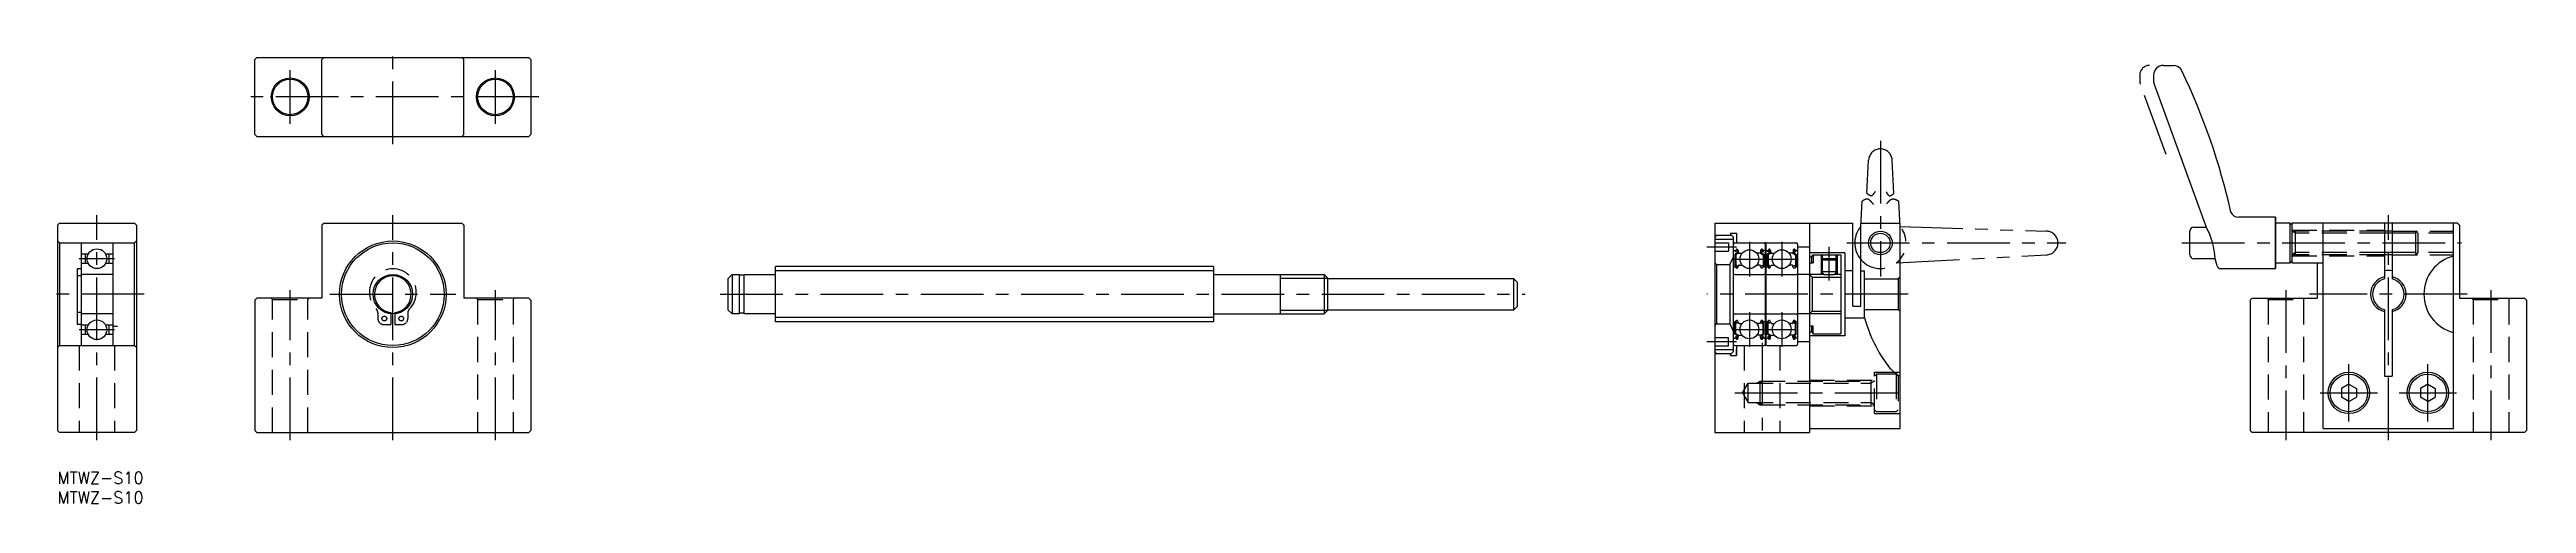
# Model space of a CAD drawing. Extents: x -2 to 626, y -8 to 107.
import ezdxf

# ---------------------------------------------------------------- set-up
doc = ezdxf.new("R2010")
doc.units = 0
doc.header["$LTSCALE"] = 0.5
for name, pattern in [('CENTER', [50.8, 31.75, -6.35, 6.35, -6.35]), ('DASHED', [19.05, 12.7, -6.35]), ('PHANTOM', [63.5, 31.75, -6.35, 6.35, -6.35, 6.35, -6.35])]:
    doc.linetypes.add(name, pattern=pattern)
doc.layers.get('0').update_dxf_attribs({"linetype": 'CONTINUOUS'})
for name, color, linetype in [('MSM_CENTER', 1, 'CENTER'), ('MSM_CONTINUOUS', 7, 'CONTINUOUS'), ('MSM_DASHED', 4, 'DASHED'), ('MSM_IMAGINARY', 6, 'PHANTOM'), ('MSM_NARROW', 5, 'CONTINUOUS'), ('MSM_PART_NUMBER', 7, 'CONTINUOUS')]:
    doc.layers.add(name, color=color, linetype=linetype)
doc.styles.get("Standard").update_dxf_attribs({"font": 'txt.shx', "height": 3, "bigfont": 'bigfont.shx'})

# ---------------------------------------------------------------- blocks, each defined once
blk = doc.blocks.new('*U3')
at = {"layer": 'MSM_PART_NUMBER'}
blk.add_text('MTWZ-S10', height=3, dxfattribs=at).set_placement((0, -3))
blk = doc.blocks.new('*U4')
at = {"layer": 'MSM_PART_NUMBER'}
blk.add_text('MTWZ-S10', height=3, dxfattribs=at).set_placement((0, -8))

msp = doc.modelspace()

# ---------------------------------------------------------------- linework, layer by layer
for p, q in [((444, 50), (444.68, 49.32)), ((444.68, 49.32), (452, 49.32)), ((444.68, 49.32), (444.68, 40.68)), ((444, 40), (444.68, 40.68)), ((444.68, 40.68), (452, 40.68))]:
    msp.add_line(p, q)
at = {"layer": 'MSM_CENTER'}
for p, q in [((85, 83), (85, 107)), ((59, 88.2), (59, 101.8)), ((111, 88.2), (111, 101.8)), ((122, 95), (48, 95)), ((462, 83.84), (462, 49.5)), ((10, 8), (10, 65)), ((85, 8), (85, 65)), ((590.73, 8), (590.73, 65)), ((418, 57), (425.5, 57)), ((428.8, 58.28), (428.8, 49.52)), ((437, 58.28), (437, 49.52)), ((449, 48.5), (449, 57)), ((453.5, 58), (509, 58)), ((538.43, 58), (609.23, 58)), ((14.5, 54), (5.5, 54)), ((424.42, 53.9), (441.38, 53.9)), ((22, 45), (-2, 45)), ((59, 8), (59, 46)), ((69.05, 45), (100.95, 45)), ((111, 8), (111, 46)), ((168, 45), (372, 45)), ((469, 45), (418, 45)), ((564.73, 46), (564.73, 8)), ((610.73, 45), (570.73, 45)), ((616.73, 46), (616.73, 8)), ((428.8, 40.48), (428.8, 31.72)), ((437, 40.48), (437, 31.72)), ((14.5, 36), (5.5, 36)), ((418, 33), (425.5, 33)), ((424.42, 36.1), (441.38, 36.1)), ((432, 32.71), (432, 8)), ((580.73, 12.75), (580.73, 27.25)), ((600.73, 12.75), (600.73, 27.25)), ((425.08, 20), (469, 20)), ((573.48, 20), (587.98, 20)), ((593.48, 20), (607.98, 20))]:
    msp.add_line(p, q, dxfattribs=at)
at = {"layer": 'MSM_CONTINUOUS'}
for p, q in [((50, 104.5), (50.5, 105)), ((50, 85.5), (50, 104.5)), ((50.5, 105), (119.5, 105)), ((67, 104.5), (67.5, 105)), ((67, 85.5), (67, 104.5)), ((102.5, 105), (103, 104.5)), ((103, 85.5), (103, 104.5)), ((119.5, 105), (120, 104.5)), ((120, 104.5), (120, 85.5)), ((531.23, 100.5), (531.23, 99.12)), ((533.73, 103), (536.16, 103)), ((531.38, 98.27), (544.58, 62)), ((50.5, 85), (50, 85.5)), ((50.5, 85), (119.5, 85)), ((67.5, 85), (67, 85.5)), ((103, 85.5), (102.5, 85)), ((120, 85.5), (119.5, 85)), ((0.5, 63), (0, 62.5)), ((0.5, 63), (19.5, 63)), ((19.5, 63), (20, 62.5)), ((67, 62.5), (67.5, 63)), ((67.5, 63), (102.5, 63)), ((103, 62.5), (102.5, 63)), ((420, 63), (420, 10)), ((420, 63), (455, 63)), ((444, 63), (444, 10)), ((455, 42), (455, 63)), ((457, 42), (457, 63)), ((457, 63), (467, 63)), ((467, 11), (467, 63)), ((562.14, 64.5), (552.72, 64.5)), ((562.14, 64.5), (562.23, 64.3)), ((562.14, 51.5), (562.14, 64.5)), ((562.23, 51.7), (562.23, 64.3)), ((565.86, 63), (562.23, 63)), ((565.86, 53), (565.86, 63)), ((565.86, 63), (566.23, 62.63)), ((566.23, 63), (566.23, 53)), ((608.23, 63), (566.23, 63)), ((574.23, 11), (574.23, 63)), ((589.73, 63), (589.73, 48.87)), ((591.73, 63), (591.73, 48.87)), ((607.23, 11), (607.23, 63)), ((608.23, 63), (608.73, 62.5)), ((0, 62.5), (0, 10.5)), ((0.5, 58), (0, 58.5)), ((0.5, 58), (0.5, 32)), ((0.5, 58), (19.5, 58)), ((6, 58), (6, 32)), ((14, 58), (14, 32)), ((19.5, 58), (20, 58.5)), ((19.5, 32), (19.5, 58)), ((20, 62.5), (20, 10.5)), ((67, 62.5), (67, 44)), ((103, 62.5), (103, 44)), ((420, 60), (424.3, 60)), ((420, 60), (424, 60)), ((420.5, 60), (420, 59.5)), ((420, 59), (424.8, 59)), ((420, 58.05), (423.5, 58.05)), ((423.5, 58.05), (423.5, 55.95)), ((424, 60.5), (424, 60)), ((424, 60.5), (425.5, 60.5)), ((424, 60.5), (425.5, 60.5)), ((424.3, 60), (424.8, 59.5)), ((424.8, 30.5), (424.8, 59.5)), ((425.1, 58), (432.5, 58)), ((425.5, 60.5), (425.5, 58)), ((433, 58), (432.8, 58)), ((432.8, 58), (432.8, 32)), ((433, 58), (433, 32)), ((433.3, 58), (440.7, 58)), ((441, 57.7), (441, 32.3)), ((441, 57), (444, 57)), ((540.43, 55), (540.43, 61)), ((541.43, 62), (544.58, 62)), ((591.73, 61), (589.73, 61)), ((608.73, 62.5), (608.73, 44)), ((5, 51.45), (5, 37.35)), ((6, 51.45), (5, 51.45)), ((7.81, 55.2), (6, 55.2)), ((7.81, 52.8), (6, 52.8)), ((7, 55.2), (7, 52.8)), ((14, 55.2), (12.19, 55.2)), ((14, 52.8), (12.19, 52.8)), ((13, 55.2), (13, 52.8)), ((293, 52), (182, 52)), ((182, 38), (182, 52)), ((293, 52), (293, 38)), ((420, 55.95), (423.5, 55.95)), ((420, 53), (420.5, 52.5)), ((420.5, 52.5), (423.8, 52.5)), ((420.5, 52.5), (420.5, 37.5)), ((423.8, 52.5), (424.8, 54.5)), ((423.8, 52.5), (423.8, 37.5)), ((424.9, 56.1), (425.26, 56.1)), ((424.9, 51.95), (425.25, 51.95)), ((425.78, 55.5), (425.13, 55.12)), ((425.13, 55.12), (425.13, 52.3)), ((425.25, 56.09), (425.42, 56.29)), ((425.25, 51.95), (425.44, 51.72)), ((425.4, 55.67), (425.26, 55.82)), ((425.98, 55.38), (425.33, 55.01)), ((425.33, 55.01), (425.33, 52.3)), ((425.73, 52.3), (425.33, 52.3)), ((425.33, 52.1), (425.73, 52.1)), ((425.4, 55.96), (425.57, 56.16)), ((425.54, 55.82), (425.4, 55.96)), ((425.4, 55.67), (425.54, 55.82)), ((425.59, 51.65), (425.69, 51.65)), ((425.73, 52.1), (425.73, 52.3)), ((425.75, 56.1), (425.78, 55.5)), ((425.88, 51.78), (426.08, 52.33)), ((425.95, 56.12), (426, 55.49)), ((425.98, 55.75), (425.98, 55.38)), ((426.1, 55.4), (426.95, 55.4)), ((426.17, 52.4), (426.95, 52.4)), ((431.5, 55.4), (430.65, 55.4)), ((431.43, 52.4), (430.65, 52.4)), ((431.72, 51.78), (431.52, 52.33)), ((431.65, 56.12), (431.6, 55.49)), ((431.62, 55.75), (431.62, 55.38)), ((431.62, 55.38), (432.27, 55.01)), ((431.85, 56.1), (431.82, 55.5)), ((431.82, 55.5), (432.47, 55.12)), ((431.87, 52.1), (431.87, 52.3)), ((431.87, 52.3), (432.27, 52.3)), ((432.27, 52.1), (431.87, 52.1)), ((432.01, 51.65), (431.91, 51.65)), ((432.2, 55.96), (432.03, 56.16)), ((432.06, 55.82), (432.2, 55.96)), ((432.2, 55.67), (432.06, 55.82)), ((432.35, 51.95), (432.16, 51.72)), ((432.35, 56.09), (432.18, 56.29)), ((432.2, 55.67), (432.34, 55.82)), ((432.27, 55.01), (432.27, 52.3)), ((432.7, 56.1), (432.34, 56.1)), ((432.7, 51.95), (432.35, 51.95)), ((432.47, 55.12), (432.47, 52.3)), ((433.1, 56.1), (433.46, 56.1)), ((433.1, 51.95), (433.45, 51.95)), ((433.98, 55.5), (433.33, 55.12)), ((433.33, 55.12), (433.33, 52.3)), ((433.45, 56.09), (433.62, 56.29)), ((433.45, 51.95), (433.64, 51.72)), ((433.6, 55.67), (433.46, 55.82)), ((434.18, 55.38), (433.53, 55.01)), ((433.53, 55.01), (433.53, 52.3)), ((433.93, 52.3), (433.53, 52.3)), ((433.53, 52.1), (433.93, 52.1)), ((433.6, 55.96), (433.77, 56.16)), ((433.74, 55.82), (433.6, 55.96)), ((433.6, 55.67), (433.74, 55.82)), ((433.79, 51.65), (433.89, 51.65)), ((433.93, 52.1), (433.93, 52.3)), ((433.95, 56.1), (433.98, 55.5)), ((434.08, 51.78), (434.28, 52.33)), ((434.15, 56.12), (434.2, 55.49)), ((434.18, 55.75), (434.18, 55.38)), ((434.3, 55.4), (435.15, 55.4)), ((434.37, 52.4), (435.15, 52.4)), ((439.7, 55.4), (438.85, 55.4)), ((439.63, 52.4), (438.85, 52.4)), ((439.92, 51.78), (439.72, 52.33)), ((439.85, 56.12), (439.8, 55.49)), ((439.82, 55.75), (439.82, 55.38)), ((439.82, 55.38), (440.47, 55.01)), ((440.05, 56.1), (440.02, 55.5)), ((440.02, 55.5), (440.67, 55.12)), ((440.07, 52.3), (440.47, 52.3)), ((440.07, 52.1), (440.07, 52.3)), ((440.47, 52.1), (440.07, 52.1)), ((440.21, 51.65), (440.11, 51.65)), ((440.4, 55.96), (440.23, 56.16)), ((440.26, 55.82), (440.4, 55.96)), ((440.4, 55.67), (440.26, 55.82)), ((440.55, 51.95), (440.36, 51.72)), ((440.55, 56.09), (440.38, 56.29)), ((440.4, 55.67), (440.54, 55.82)), ((440.47, 55.01), (440.47, 52.3)), ((440.9, 56.1), (440.54, 56.1)), ((440.9, 51.95), (440.55, 51.95)), ((440.67, 55.12), (440.67, 52.3)), ((453, 55.5), (444, 55.5)), ((444, 54.5), (444.5, 54.5)), ((444, 53), (445, 53)), ((444.5, 54.5), (445, 55)), ((444.5, 54.5), (444.5, 53)), ((445, 55), (445, 53)), ((445, 55), (452, 55)), ((447.27, 54), (447, 53.73)), ((447, 53.73), (451, 53.73)), ((447, 53.73), (447, 50.75)), ((447.75, 50), (447, 50.75)), ((447, 50.75), (451, 50.75)), ((447.27, 55), (447.27, 54)), ((450.73, 54), (447.27, 54)), ((447.27, 50.98), (447.27, 50.5)), ((447.27, 50.48), (447.27, 50)), ((450.25, 50), (451, 50.75)), ((450.73, 55), (450.73, 54)), ((450.73, 54), (451, 53.73)), ((450.73, 50.98), (450.73, 50.5)), ((450.73, 50.48), (450.73, 50)), ((451, 53.73), (451, 50.75)), ((452, 55), (452, 35)), ((453, 55.5), (453, 34.5)), ((453, 51), (455, 51)), ((457, 50.92), (458, 50.92)), ((458, 39), (458, 50.92)), ((546.83, 54), (541.43, 54)), ((547.33, 52.23), (546.83, 54)), ((548.29, 51.5), (562.14, 51.5)), ((562.14, 51.5), (562.23, 51.7)), ((562.23, 53), (565.86, 53)), ((566.23, 53.37), (565.86, 53)), ((566.23, 53), (574.23, 53)), ((572.73, 53), (572.73, 44)), ((591.73, 55), (589.73, 55)), ((6, 49.65), (5, 49.65)), ((14, 50), (6, 50)), ((50, 43.5), (50.5, 44)), ((67, 44), (50.5, 44)), ((119.5, 44), (103, 44)), ((120, 43.5), (119.5, 44)), ((170, 49), (171, 50)), ((170, 41), (170, 49)), ((171, 50), (171, 40)), ((171, 50), (172.85, 50)), ((172.85, 40), (172.85, 50)), ((174, 49.8), (172.85, 49.8)), ((174, 50), (181.7, 50)), ((174, 40), (174, 50)), ((293.3, 50), (321.05, 50)), ((310, 40), (310, 50)), ((321.05, 50), (322, 49.05)), ((321.05, 50), (321.05, 40)), ((322, 40.95), (322, 49.05)), ((322, 49), (369, 49)), ((369, 49), (370, 48)), ((369, 49), (369, 41)), ((370, 42), (370, 48)), ((425.1, 50), (432.5, 50)), ((433.3, 50), (440.7, 50)), ((444, 50), (441, 50)), ((447.75, 50), (450.25, 50)), ((458, 48.87), (466.5, 48.87)), ((467, 49.37), (466.5, 48.87)), ((466.5, 48.87), (466.5, 41.13)), ((556.23, 44), (555.73, 43.5)), ((556.23, 44), (572.73, 44)), ((608.73, 44), (625.23, 44)), ((625.23, 44), (625.73, 43.5)), ((6, 40.38), (5, 40.38)), ((14, 40), (6, 40)), ((50, 43.5), (50, 10.5)), ((84.5, 40.38), (84.5, 40.03)), ((85.5, 40.38), (85.5, 40.03)), ((120, 43.5), (120, 10.5)), ((170, 41), (171, 40)), ((172.85, 40), (171, 40)), ((174, 40.2), (172.85, 40.2)), ((181.7, 40), (174, 40)), ((293, 38), (182, 38)), ((293.3, 40), (321.05, 40)), ((321.05, 40), (322, 40.95)), ((369, 41), (322, 41)), ((369, 41), (370, 42)), ((424.9, 38.05), (425.25, 38.05)), ((425.1, 40), (432.5, 40)), ((425.13, 34.88), (425.13, 37.7)), ((425.25, 38.05), (425.44, 38.28)), ((425.33, 37.9), (425.73, 37.9)), ((425.33, 34.99), (425.33, 37.7)), ((425.73, 37.7), (425.33, 37.7)), ((425.59, 38.35), (425.69, 38.35)), ((425.73, 37.9), (425.73, 37.7)), ((425.88, 38.22), (426.08, 37.67)), ((431.72, 38.22), (431.52, 37.67)), ((431.87, 37.9), (431.87, 37.7)), ((432.27, 37.9), (431.87, 37.9)), ((431.87, 37.7), (432.27, 37.7)), ((432.01, 38.35), (431.91, 38.35)), ((432.35, 38.05), (432.16, 38.28)), ((432.27, 34.99), (432.27, 37.7)), ((432.7, 38.05), (432.35, 38.05)), ((432.47, 34.88), (432.47, 37.7)), ((433.1, 38.05), (433.45, 38.05)), ((433.3, 40), (440.7, 40)), ((433.33, 34.88), (433.33, 37.7)), ((433.45, 38.05), (433.64, 38.28)), ((433.53, 37.9), (433.93, 37.9)), ((433.93, 37.7), (433.53, 37.7)), ((433.53, 34.99), (433.53, 37.7)), ((433.79, 38.35), (433.89, 38.35)), ((433.93, 37.9), (433.93, 37.7)), ((434.08, 38.22), (434.28, 37.67)), ((439.92, 38.22), (439.72, 37.67)), ((440.47, 37.9), (440.07, 37.9)), ((440.07, 37.9), (440.07, 37.7)), ((440.07, 37.7), (440.47, 37.7)), ((440.21, 38.35), (440.11, 38.35)), ((440.55, 38.05), (440.36, 38.28)), ((440.47, 34.99), (440.47, 37.7)), ((440.9, 38.05), (440.55, 38.05)), ((440.67, 34.88), (440.67, 37.7)), ((444, 40), (441, 40)), ((453, 39), (458, 39)), ((455, 42), (457, 42)), ((458, 41.13), (466.5, 41.13)), ((467, 40.63), (466.5, 41.13)), ((555.73, 43.5), (555.73, 10.5)), ((589.73, 41.13), (589.73, 24.25)), ((591.73, 41.13), (591.73, 24.25)), ((625.73, 43.5), (625.73, 10.5)), ((0.5, 32), (0, 31.5)), ((0.5, 32), (19.5, 32)), ((6, 37.35), (5, 37.35)), ((7.81, 37.2), (6, 37.2)), ((7.81, 34.8), (6, 34.8)), ((7, 37.2), (7, 34.8)), ((14, 37.2), (12.19, 37.2)), ((14, 34.8), (12.19, 34.8)), ((13, 37.2), (13, 34.8)), ((14, 36.9), (15.2, 36.9)), ((19.5, 32), (20, 31.5)), ((420, 37), (420.5, 37.5)), ((420, 34.05), (423.5, 34.05)), ((420, 31.95), (423.5, 31.95)), ((420.5, 37.5), (423.8, 37.5)), ((423.5, 31.95), (423.5, 34.05)), ((423.8, 37.5), (424.8, 35.5)), ((424.9, 33.9), (425.26, 33.9)), ((425.1, 32), (432.5, 32)), ((425.78, 34.5), (425.13, 34.88)), ((425.25, 33.91), (425.42, 33.71)), ((425.4, 34.33), (425.26, 34.18)), ((425.98, 34.62), (425.33, 34.99)), ((425.4, 34.33), (425.54, 34.18)), ((425.54, 34.18), (425.4, 34.04)), ((425.4, 34.04), (425.57, 33.84)), ((425.5, 32), (425.5, 29.5)), ((425.75, 33.9), (425.78, 34.5)), ((425.95, 33.88), (426, 34.51)), ((425.98, 34.25), (425.98, 34.62)), ((426.1, 34.6), (426.95, 34.6)), ((426.17, 37.6), (426.95, 37.6)), ((431.43, 37.6), (430.65, 37.6)), ((431.5, 34.6), (430.65, 34.6)), ((431.65, 33.88), (431.6, 34.51)), ((431.62, 34.62), (432.27, 34.99)), ((431.62, 34.25), (431.62, 34.62)), ((431.82, 34.5), (432.47, 34.88)), ((431.85, 33.9), (431.82, 34.5)), ((432.2, 34.04), (432.03, 33.84)), ((432.2, 34.33), (432.06, 34.18)), ((432.06, 34.18), (432.2, 34.04)), ((432.35, 33.91), (432.18, 33.71)), ((432.2, 34.33), (432.34, 34.18)), ((432.7, 33.9), (432.34, 33.9)), ((433, 32), (432.8, 32)), ((433.1, 33.9), (433.46, 33.9)), ((433.3, 32), (440.7, 32)), ((433.98, 34.5), (433.33, 34.88)), ((433.45, 33.91), (433.62, 33.71)), ((433.6, 34.33), (433.46, 34.18)), ((434.18, 34.62), (433.53, 34.99)), ((433.6, 34.33), (433.74, 34.18)), ((433.74, 34.18), (433.6, 34.04)), ((433.6, 34.04), (433.77, 33.84)), ((433.95, 33.9), (433.98, 34.5)), ((434.15, 33.88), (434.2, 34.51)), ((434.18, 34.25), (434.18, 34.62)), ((434.3, 34.6), (435.15, 34.6)), ((434.37, 37.6), (435.15, 37.6)), ((439.63, 37.6), (438.85, 37.6)), ((439.7, 34.6), (438.85, 34.6)), ((439.85, 33.88), (439.8, 34.51)), ((439.82, 34.62), (440.47, 34.99)), ((439.82, 34.25), (439.82, 34.62)), ((440.02, 34.5), (440.67, 34.88)), ((440.05, 33.9), (440.02, 34.5)), ((440.4, 34.04), (440.23, 33.84)), ((440.4, 34.33), (440.26, 34.18)), ((440.26, 34.18), (440.4, 34.04)), ((440.55, 33.91), (440.38, 33.71)), ((440.4, 34.33), (440.54, 34.18)), ((440.9, 33.9), (440.54, 33.9)), ((441, 33), (444, 33)), ((444, 37), (445, 37)), ((444, 35.5), (444.5, 35.5)), ((453, 34.5), (444, 34.5)), ((444.5, 37), (444.5, 35.5)), ((444.5, 35.5), (445, 35)), ((445, 35), (445, 37)), ((445, 35), (452, 35)), ((420, 31), (424.8, 31)), ((420.5, 30), (420, 30.5)), ((420, 30), (424.3, 30)), ((420, 30), (424, 30)), ((424, 30), (424, 29.5)), ((424, 29.5), (424, 30)), ((424, 29.5), (425.5, 29.5)), ((424, 29.5), (425.5, 29.5)), ((424.8, 30.5), (424.3, 30)), ((425.5, 29.5), (425.5, 31)), ((580.73, 22.18), (578.84, 21.09)), ((578.84, 21.09), (578.84, 18.91)), ((580.73, 17.82), (578.84, 18.91)), ((580.73, 22.18), (582.62, 21.09)), ((580.73, 17.82), (582.62, 18.91)), ((582.62, 21.09), (582.62, 18.91)), ((589.73, 24.25), (591.73, 24.25)), ((600.73, 22.18), (598.84, 21.09)), ((598.84, 21.09), (598.84, 18.91)), ((600.73, 17.82), (598.84, 18.91)), ((600.73, 22.18), (602.62, 21.09)), ((600.73, 17.82), (602.62, 18.91)), ((602.62, 21.09), (602.62, 18.91)), ((0.5, 10), (0, 10.5)), ((19.5, 10), (0.5, 10)), ((20, 10.5), (19.5, 10)), ((50.5, 10), (50, 10.5)), ((50.5, 10), (119.5, 10)), ((119.5, 10), (120, 10.5)), ((420, 10), (444, 10)), ((444, 11), (467, 11)), ((555.73, 10.5), (556.23, 10)), ((625.23, 10), (556.23, 10)), ((574.23, 11), (607.23, 11)), ((625.23, 10), (625.73, 10.5))]:
    msp.add_line(p, q, dxfattribs=at)
for centre, radius in [((59, 95), 4.8), ((59, 95), 4.5), ((111, 95), 4.8), ((111, 95), 4.5), ((10, 54), 2.5), ((85, 45), 13.5), ((85, 45), 13), ((462, 58), 2.46), ((428.8, 53.9), 2.38), ((437, 53.9), 2.38), ((85, 45), 5), ((10, 36), 2.5), ((428.8, 36.1), 2.38), ((437, 36.1), 2.38), ((580.73, 20), 5.25), ((600.73, 20), 5.25), ((580.73, 20), 4.75), ((600.73, 20), 4.75)]:
    msp.add_circle(centre, radius, dxfattribs=at)
for centre, radius, start, end in [((533.73, 100.5), 2.5, 90, 180), ((536.16, 100.5), 2.5, 25.49274, 90), ((383.8, 27.85), 171.3, 12.81229, 25.49274), ((533.73, 99.12), 2.5, 180, 200), ((552.72, 66.5), 2, 199.37899, 270), ((425.1, 57.7), 0.3, 90, 180), ((432.5, 57.7), 0.3, 0, 90), ((433.3, 57.7), 0.3, 90, 180), ((440.7, 57.7), 0.3, 0, 90), ((541.43, 61), 1, 90, 180), ((527.15, 52.78), 19.72, 3.56093, 27.88856), ((181.7, 50.3), 0.3, 270, 0), ((293.3, 50.3), 0.3, 180, 270), ((424.9, 56.2), 0.1, 180, 270), ((424.9, 51.85), 0.1, 90, 180.81025), ((425.1, 50.3), 0.3, 180, 270), ((425.33, 52.3), 0.2, 180, 270), ((425.4, 55.96), 0.2, 140.13695, 225.00202), ((425.65, 56.1), 0.3, 4.93539, 140.13695), ((425.59, 51.85), 0.2, 219.97618, 270), ((425.65, 56.1), 0.1, 3.10166, 139.95027), ((425.69, 51.85), 0.2, 270, 339.99156), ((426.1, 55.5), 0.1, 184.93539, 270), ((426.17, 52.3), 0.1, 90, 159.99156), ((431.43, 52.3), 0.1, 20.00844, 90), ((431.5, 55.5), 0.1, 270, 355.06461), ((431.95, 56.1), 0.3, 39.86305, 175.06461), ((431.91, 51.85), 0.2, 200.00844, 270), ((431.95, 56.1), 0.1, 40.04973, 176.89834), ((432.01, 51.85), 0.2, 270, 320.02382), ((432.27, 52.3), 0.2, 270, 0), ((432.2, 55.96), 0.2, 314.99798, 39.86305), ((432.5, 50.3), 0.3, 270, 0), ((432.7, 56.2), 0.1, 270, 0), ((432.7, 51.85), 0.1, 359.18975, 90), ((433.1, 56.2), 0.1, 180, 270), ((433.1, 51.85), 0.1, 90, 180.81025), ((433.3, 50.3), 0.3, 180, 270), ((433.53, 52.3), 0.2, 180, 270), ((433.6, 55.96), 0.2, 140.13695, 225.00202), ((433.85, 56.1), 0.3, 4.93539, 140.13695), ((433.79, 51.85), 0.2, 219.97618, 270), ((433.85, 56.1), 0.1, 3.10166, 139.95027), ((433.89, 51.85), 0.2, 270, 339.99156), ((434.3, 55.5), 0.1, 184.93539, 270), ((434.37, 52.3), 0.1, 90, 159.99156), ((439.63, 52.3), 0.1, 20.00844, 90), ((439.7, 55.5), 0.1, 270, 355.06461), ((440.15, 56.1), 0.3, 39.86305, 175.06461), ((440.11, 51.85), 0.2, 200.00844, 270), ((440.15, 56.1), 0.1, 40.04973, 176.89834), ((440.21, 51.85), 0.2, 270, 320.02382), ((440.47, 52.3), 0.2, 270, 0), ((440.4, 55.96), 0.2, 314.99798, 39.86305), ((440.7, 50.3), 0.3, 270, 0), ((440.9, 56.2), 0.1, 270, 0), ((440.9, 51.85), 0.1, 359.18975, 90), ((541.43, 55), 1, 180, 270), ((548.29, 52.5), 1, 195.72475, 270), ((590.73, 45), 6, 80.40593, 99.59407), ((609.73, 45), 10, 104.47751, 255.52249), ((85, 45), 4.65, 276.17277, 263.82723), ((590.73, 45), 4.5, 102.83959, 257.16041), ((590.73, 45), 4, 104.47751, 255.52249), ((590.73, 45), 4.5, 282.83959, 77.16041), ((590.73, 45), 4, 284.47751, 75.52249), ((181.7, 39.7), 0.3, 0, 90), ((293.3, 39.7), 0.3, 90, 180), ((425.1, 39.7), 0.3, 90, 180), ((424.9, 38.15), 0.1, 179.18975, 270), ((425.33, 37.7), 0.2, 90, 180), ((425.59, 38.15), 0.2, 90, 140.02382), ((425.69, 38.15), 0.2, 20.00844, 90), ((426.17, 37.7), 0.1, 200.00844, 270), ((431.43, 37.7), 0.1, 270, 339.99156), ((431.91, 38.15), 0.2, 90, 159.99156), ((432.01, 38.15), 0.2, 39.97618, 90), ((432.27, 37.7), 0.2, 0, 90), ((432.5, 39.7), 0.3, 0, 90), ((432.7, 38.15), 0.1, 270, 0.81025), ((433.3, 39.7), 0.3, 90, 180), ((433.1, 38.15), 0.1, 179.18975, 270), ((433.53, 37.7), 0.2, 90, 180), ((433.79, 38.15), 0.2, 90, 140.02382), ((433.89, 38.15), 0.2, 20.00844, 90), ((434.37, 37.7), 0.1, 200.00844, 270), ((439.63, 37.7), 0.1, 270, 339.99156), ((440.11, 38.15), 0.2, 90, 159.99156), ((440.21, 38.15), 0.2, 39.97618, 90), ((440.47, 37.7), 0.2, 0, 90), ((440.7, 39.7), 0.3, 0, 90), ((440.9, 38.15), 0.1, 270, 0.81025), ((497.58, 50.29), 41.16, 195.92403, 208.2032), ((424.9, 33.8), 0.1, 90, 180), ((425.1, 32.3), 0.3, 180, 270), ((425.4, 34.04), 0.2, 134.99798, 219.86305), ((425.65, 33.9), 0.3, 219.86305, 355.06461), ((425.65, 33.9), 0.1, 220.04973, 356.89834), ((426.1, 34.5), 0.1, 90, 175.06461), ((431.5, 34.5), 0.1, 4.93539, 90), ((431.95, 33.9), 0.3, 184.93539, 320.13695), ((431.95, 33.9), 0.1, 183.10166, 319.95027), ((432.2, 34.04), 0.2, 320.13695, 45.00202), ((432.5, 32.3), 0.3, 270, 0), ((432.7, 33.8), 0.1, 0, 90), ((433.1, 33.8), 0.1, 90, 180), ((433.3, 32.3), 0.3, 180, 270), ((433.6, 34.04), 0.2, 134.99798, 219.86305), ((433.85, 33.9), 0.3, 219.86305, 355.06461), ((433.85, 33.9), 0.1, 220.04973, 356.89834), ((434.3, 34.5), 0.1, 90, 175.06461), ((439.7, 34.5), 0.1, 4.93539, 90), ((440.15, 33.9), 0.3, 184.93539, 320.13695), ((440.15, 33.9), 0.1, 183.10166, 319.95027), ((440.4, 34.04), 0.2, 320.13695, 45.00202), ((440.7, 32.3), 0.3, 270, 0), ((440.9, 33.8), 0.1, 0, 90), ((489.59, 46.92), 32.53, 209.61579, 217.38319), ((471.53, 32.6), 9.5, 214.88383, 241.49822)]:
    msp.add_arc(centre, radius, start, end, dxfattribs=at)
at = {"layer": 'MSM_DASHED'}
for p, q in [((566.23, 61.25), (589.73, 61.25)), ((589.73, 61), (566.23, 61)), ((567.17, 60.46), (566.23, 61)), ((567.17, 55), (567.17, 61)), ((589.73, 60.46), (567.17, 60.46)), ((591.73, 61), (607.23, 61)), ((607.23, 60.46), (591.73, 60.46)), ((598.23, 60.46), (597.69, 61)), ((597.69, 55), (597.69, 61)), ((598.23, 60.46), (598.23, 55.54)), ((567.17, 55.54), (566.23, 55)), ((589.73, 55), (566.23, 55)), ((566.23, 54.75), (589.73, 54.75)), ((589.73, 55.54), (567.17, 55.54)), ((607.23, 55.54), (591.73, 55.54)), ((591.73, 55), (607.23, 55)), ((598.23, 55.54), (597.69, 55)), ((54.2, 44), (54.5, 43.7)), ((63.8, 44), (63.5, 43.7)), ((106.2, 44), (106.5, 43.7)), ((115.8, 44), (115.5, 43.7)), ((560.23, 43.7), (559.93, 44)), ((569.23, 43.7), (569.53, 44)), ((612.23, 43.7), (611.93, 44)), ((621.23, 43.7), (621.53, 44)), ((54.5, 10), (54.5, 43.7)), ((54.5, 43.7), (63.5, 43.7)), ((63.5, 10), (63.5, 43.7)), ((81.2, 40.26), (81.2, 38.85)), ((84.5, 40.03), (84.5, 37.35)), ((85.5, 40.03), (85.5, 37.35)), ((88.8, 40.26), (88.8, 38.85)), ((106.5, 43.7), (115.5, 43.7)), ((106.5, 43.7), (106.5, 10)), ((115.5, 43.7), (115.5, 10)), ((560.23, 43.7), (560.23, 10)), ((560.23, 43.7), (569.23, 43.7)), ((569.23, 43.7), (569.23, 10)), ((612.23, 43.7), (612.23, 10)), ((612.23, 43.7), (621.23, 43.7)), ((621.23, 43.7), (621.23, 10)), ((5.5, 32), (5.5, 10)), ((14.5, 32), (14.5, 10)), ((82.7, 37.35), (84.5, 37.35)), ((85.5, 37.35), (87.3, 37.35)), ((427.5, 32), (427.5, 10)), ((436.5, 32), (436.5, 10)), ((460.5, 14.75), (460.5, 25.25)), ((460.5, 25.25), (467, 25.25)), ((427.08, 20), (428.5, 22.46)), ((427.08, 20), (428.5, 17.54)), ((428.5, 17.54), (428.5, 22.46)), ((428.5, 22.46), (459.56, 22.46)), ((430.56, 22.46), (431.5, 23)), ((431.5, 17), (431.5, 23)), ((431.5, 23), (460.5, 23)), ((431.5, 22.46), (432.04, 23)), ((432.04, 23), (432.04, 17)), ((444, 23.25), (460.5, 23.25)), ((459.56, 23), (459.56, 17)), ((460.5, 23), (459.56, 22.46)), ((461, 24.75), (460.5, 24.25)), ((461, 24.75), (461, 15.25)), ((466, 24.75), (461, 24.75)), ((466, 24.75), (466, 15.25)), ((466, 24.75), (466.5, 24.25)), ((466.5, 24.25), (466.5, 15.75)), ((428.5, 17.54), (459.56, 17.54)), ((430.56, 17.54), (431.5, 17)), ((431.5, 17.54), (432.04, 17)), ((431.5, 17), (460.5, 17)), ((444, 16.75), (460.5, 16.75)), ((460.5, 17), (459.56, 17.54)), ((461, 15.25), (460.5, 15.75)), ((460.5, 14.75), (467, 14.75)), ((466, 15.25), (461, 15.25)), ((466, 15.25), (466.5, 15.75))]:
    msp.add_line(p, q, dxfattribs=at)
for centre in [(82.85, 38.85), (87.15, 38.85)]:
    msp.add_circle(centre, 0.6, dxfattribs=at)
for centre, radius, start, end in [((85, 45.5), 5.95, 315.3497, 224.65029), ((79.7, 40.26), 1.5, 0, 44.6503), ((82.7, 38.85), 1.5, 179.99999, 270), ((87.3, 38.85), 1.5, 270, 0), ((90.3, 40.26), 1.5, 135.34971, 180.00001)]:
    msp.add_arc(centre, radius, start, end, dxfattribs=at)
at = {"layer": 'MSM_IMAGINARY'}
for p, q in [((527.73, 100.5), (527.73, 99.12)), ((534.38, 80.42), (527.88, 98.27)), ((458.56, 70.56), (459, 79)), ((465.44, 70.56), (465, 79)), ((457, 62.15), (457.34, 68.56)), ((467, 62.15), (466.66, 68.56)), ((467, 62.15), (504.09, 61)), ((466.15, 53), (504.16, 55))]:
    msp.add_line(p, q, dxfattribs=at)
for centre, radius, start, end in [((530.23, 100.5), 2.5, 90, 180), ((530.23, 99.12), 2.5, 180, 200), ((462, 78.84), 3, 3.01868, 176.98132), ((458.53, 68.17), 0.957, 61.58784, 118.41216), ((463.22, 77.08), 8.01, 234.45762, 238.71717), ((460.13, 72.04), 2.1, 239.34428, 248.76508), ((459.69, 70.89), 0.872, 248.57275, 267.77575), ((459.67, 70.57), 0.543, 268.54584, 284.97096), ((459.6, 70.75), 0.738, 286.28277, 313.53788), ((458.57, 71.86), 2.25, 313.10608, 328.13694), ((451.08, 76.83), 11.24, 326.77114, 329.2143), ((471.63, 75.39), 9.31, 208.59684, 211.5791), ((465.9, 71.87), 2.58, 211.5916, 219.10627), ((464.59, 70.77), 0.872, 217.47163, 243.39443), ((464.38, 70.4), 0.443, 245.84229, 266.98002), ((464.37, 70.62), 0.668, 268.73852, 293.48229), ((463.98, 71.57), 1.69, 292.8711, 304.90805), ((460.91, 75.95), 7.04, 304.96067, 310.06068), ((465.21, 67.92), 1.16, 77.32832, 102.67168), ((460.52, 64.16), 5.43, 116.79389, 125.90068), ((457.87, 66.97), 2.32, 38.94675, 61.27866), ((449.88, 59.88), 13.01, 37.13526, 41.12298), ((473.36, 59.49), 12.93, 135.20294, 139.20492), ((465.43, 67.33), 1.78, 105.40069, 134.45028), ((464.74, 65.9), 3.23, 65.53211, 77.00571), ((461.48, 58.5), 11.32, 62.76369, 66.03964), ((462, 58), 6.5, 140.28486, 39.71514), ((504, 58), 3, 270, 90)]:
    msp.add_arc(centre, radius, start, end, dxfattribs=at)
at = {"layer": 'MSM_NARROW'}
for p, q in [((591.73, 60.46), (589.73, 60.46)), ((293, 50.92), (182, 50.92)), ((447, 55), (447, 53.73)), ((447, 51.25), (447, 50)), ((447.27, 54), (447.27, 50.48)), ((450.73, 54), (450.73, 50.48)), ((451, 55), (451, 53.73)), ((451, 51.25), (451, 50)), ((591.73, 55.54), (589.73, 55.54)), ((310, 49.05), (322, 49.05)), ((447.75, 50), (444, 50)), ((452, 50), (450.25, 50)), ((293, 39.08), (182, 39.08)), ((310, 40.95), (322, 40.95)), ((452, 40), (444, 40))]:
    msp.add_line(p, q, dxfattribs=at)
msp.add_circle((462, 58), 3, dxfattribs=at)

# ---------------------------------------------------------------- block references
at = {"layer": 'MSM_CONTINUOUS'}
for name in ['*U3', '*U4']:
    msp.add_blockref(name, (0, 0), dxfattribs=at)

doc.saveas('drawing.dxf')
